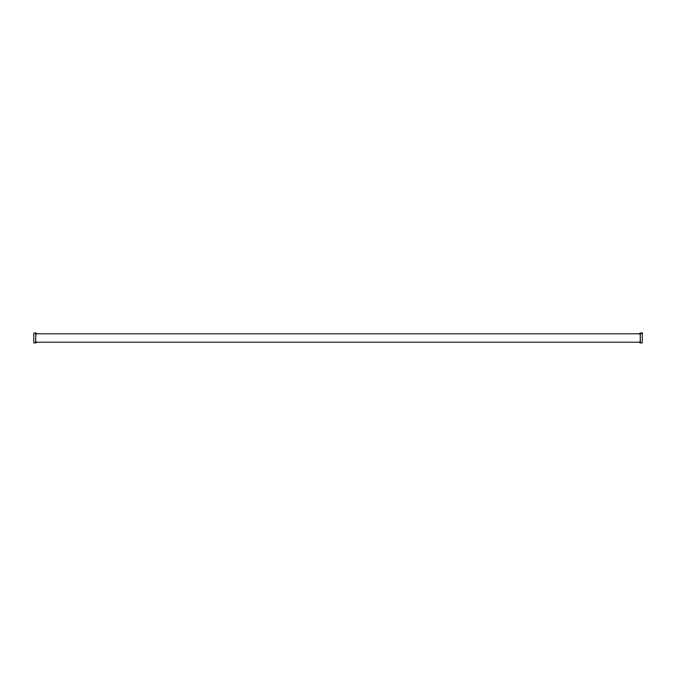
<?xml version="1.0" encoding="UTF-8"?>
<svg xmlns="http://www.w3.org/2000/svg" width="676" height="676" viewBox="0 0 676 676"><rect width="100%" height="100%" fill="white"/><g stroke="black" fill="none" stroke-linecap="round" stroke-linejoin="round"><path stroke-width="1.01" d="M35.786 333.817L640.214 333.817M35.786 342.183L640.214 342.183M35.786 333.031L33.8 333.031L33.8 342.969L35.786 342.969L35.786 333.031M642.2 333.031L640.214 333.031L640.214 342.969L642.2 342.969L642.2 333.031"/></g></svg>
